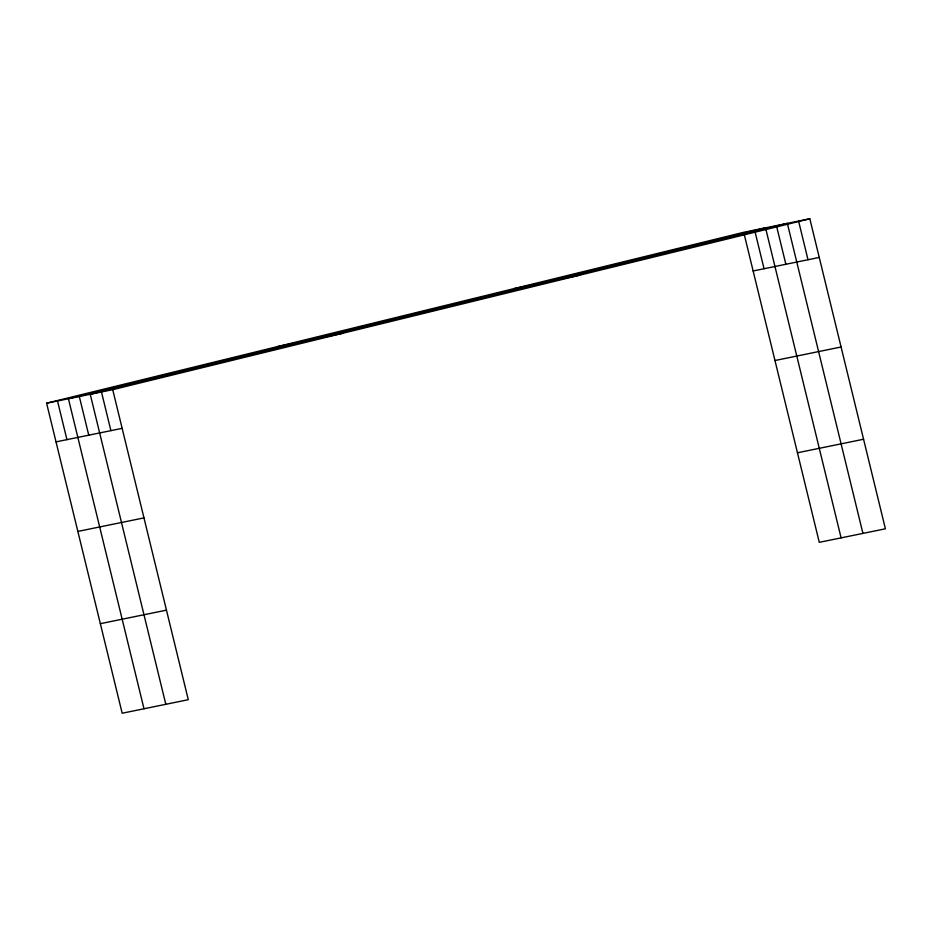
<?xml version="1.0" encoding="UTF-8"?>
<svg xmlns="http://www.w3.org/2000/svg" width="932" height="932" viewBox="0 0 932 932"><rect width="100%" height="100%" fill="white"/><g stroke="black" fill="none" stroke-linecap="round" stroke-linejoin="round"><path stroke-width="1.4" d="M46.6 403.195L112.714 389.669L188.287 699.699L122.174 713.236L46.6 403.195L743.713 232.301L809.826 218.764L885.4 528.805L819.286 542.331L744.388 235.062M765.533 227.827L68.42 398.733L143.994 708.763M112.714 389.669L809.826 218.764M513.672 288.699L579.774 275.161M276.653 346.797L342.755 333.272M753.138 270.967L819.251 257.442M56.025 441.873L122.139 428.347M774.97 360.521L841.083 346.995M77.857 531.426L143.971 517.901M797.466 452.777L863.568 439.252M100.353 623.683L166.455 610.157M798.584 221.07L808.009 259.748M862.927 533.395L787.342 223.365L90.229 394.271L165.814 704.301M776.438 225.602L785.862 264.28M765.871 229.214L841.107 537.869M754.955 231.451L764.054 268.742M101.471 391.976L110.896 430.642M79.325 396.508L88.75 435.174M57.504 400.97L66.941 439.648"/></g></svg>
